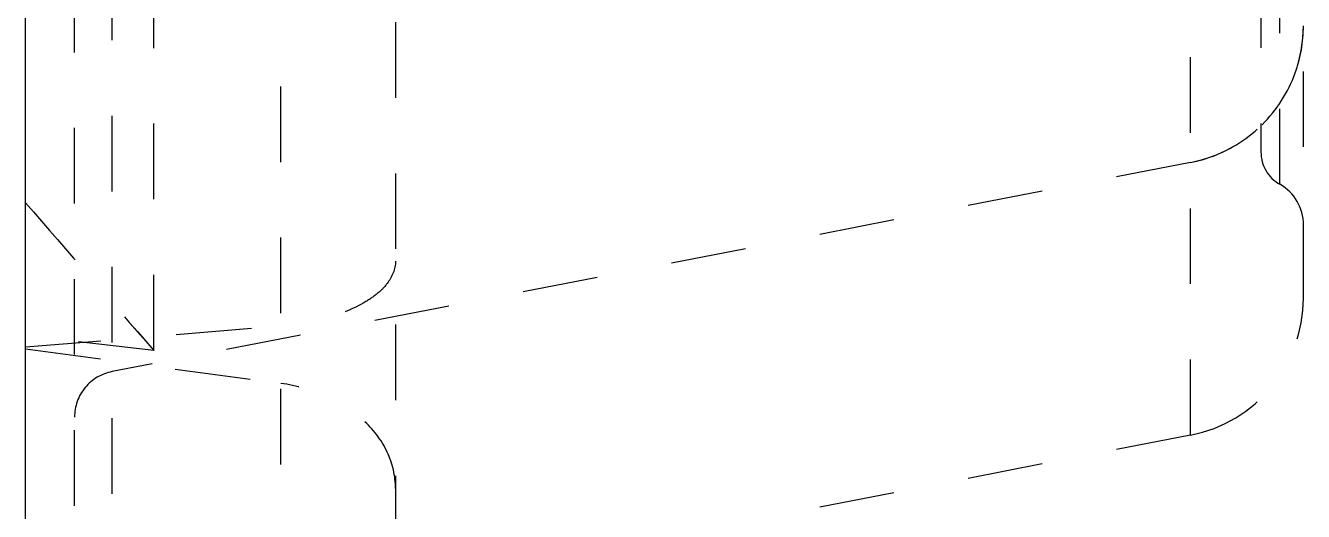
# Model space of a CAD drawing. Header units: millimetres. Extents: x 309 to 11345, y -1340 to 1318.
# Drawn here: x 1437.3 to 1464.93, y -601.75 to -591.25 of the extents above; entities that cross this region are included whole.
import ezdxf

# ---------------------------------------------------------------- set-up
doc = ezdxf.new("R2010")
doc.units = ezdxf.units.MM
doc.header["$LTSCALE"] = 16.335
doc.linetypes.add('HIDDEN', pattern=[0.2, 0.1, -0.1])
doc.layers.get('0').update_dxf_attribs({"linetype": 'CONTINUOUS'})
doc.layers.add('DEFAULT_2', color=8, linetype='HIDDEN')

msp = doc.modelspace()

# ---------------------------------------------------------------- linework, layer by layer
at = {"color": 7, "linetype": 'Continuous'}
msp.add_line((1437.303, -708.458), (1437.303, -218.458), dxfattribs=at)
at = {"layer": 'DEFAULT_2', "color": 8, "linetype": 'HIDDEN'}
for p, q in [((1462.493, -600.102), (1462.493, -312.814)), ((1464.934, -597.141), (1464.934, -315.775)), ((1464.424, -594.681), (1464.424, -318.235)), ((1464.015, -318.935), (1464.015, -593.981)), ((1438.361, -608.163), (1438.361, -529.382)), ((1439.174, -604.635), (1439.174, -529.263)), ((1442.823, -620.335), (1442.823, -578.409)), ((1445.303, -581.376), (1445.303, -617.38)), ((1440.074, -598.27), (1440.074, -582.446)), ((1462.493, -594.208), (1439.174, -598.728)), ((1437.303, -598.196), (1442.823, -597.736)), ((1440.074, -598.27), (1437.303, -597.958)), ((1437.303, -598.236), (1442.823, -598.984)), ((1462.493, -600.102), (1439.174, -604.635))]:
    msp.add_line(p, q, dxfattribs=at)
for centre, radius, start, end in [((1461.925, -591.252), 3.01, 280.8921, 359.9326), ((1461.909, -591.218), 3.047, 281.0477, 300.5901), ((1464.82, -593.981), 0.804, 180, 240.5096), ((1463.929, -595.556), 1.006, 0, 60.5096), ((2916.602, 686.167), 1957.017, 220.896359, 221.020126), ((2916.543, 686.099), 1956.928, 220.895969, 221.01974), ((1461.918, -597.141), 3.017, 281, 0)]:
    msp.add_arc(centre, radius, start, end, dxfattribs=at)
for points in [[(1464.757, -592.272), (1464.873, -591.949), (1464.934, -591.6), (1464.934, -591.256)], [(1464.041, -593.392), (1464.356, -593.081), (1464.607, -592.689), (1464.757, -592.272)]]:
    msp.add_open_spline(points, degree=3, dxfattribs=at)
for points, knots in [([(1445.303, -596.339), (1445.303, -596.512), (1445.181, -596.789), (1444.895, -597.066), (1444.466, -597.35), (1443.766, -597.608), (1443.153, -597.709), (1442.823, -597.736)], [0, 0, 0, 0, 0.169958, 0.273323, 0.392062, 0.673909, 1, 1, 1, 1]), ([(1439.174, -598.728), (1438.952, -598.771), (1438.525, -599.019), (1438.361, -599.486), (1438.361, -599.712)], [0, 0, 0, 0, 0.50046, 1, 1, 1, 1]), ([(1445.303, -601.255), (1445.303, -600.985), (1445.168, -600.42), (1444.615, -599.714), (1443.801, -599.204), (1443.159, -599.03), (1442.823, -598.984)], [0, 0, 0, 0, 0.222099, 0.460198, 0.720911, 1, 1, 1, 1])]:
    msp.add_open_spline(points, degree=3, knots=knots, dxfattribs=at)

doc.saveas('drawing.dxf')
